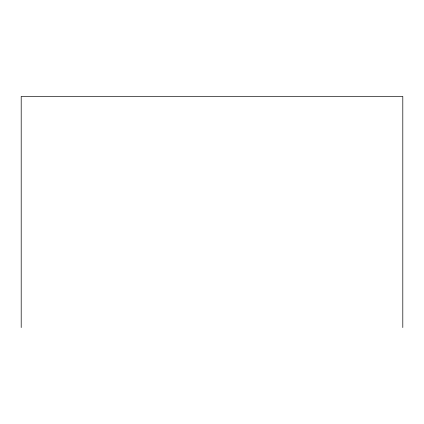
<?xml version="1.0" encoding="UTF-8"?>
<svg xmlns="http://www.w3.org/2000/svg" width="424" height="424" viewBox="0 0 424 424"><rect width="100%" height="100%" fill="white"/><g stroke="black" fill="none" stroke-linecap="round" stroke-linejoin="round"><path stroke-width="0.64" d="M402.8 327.572L402.8 96.428L21.2 96.428L21.2 327.572"/></g></svg>
